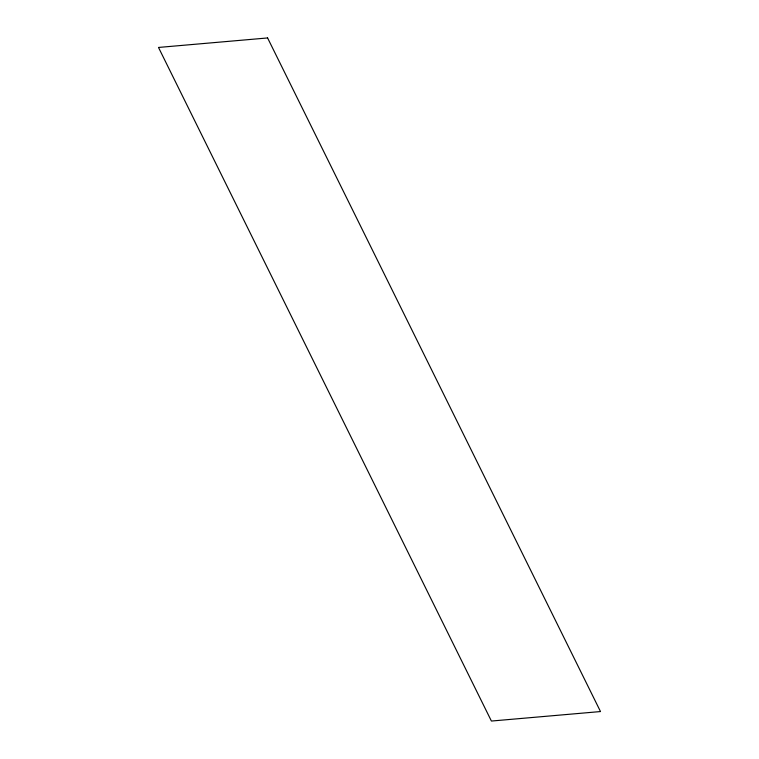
<?xml version="1.0" encoding="UTF-8"?>
<svg xmlns="http://www.w3.org/2000/svg" width="759" height="759" viewBox="0 0 759 759"><rect width="100%" height="100%" fill="white"/><g stroke="black" fill="none" stroke-linecap="round" stroke-linejoin="round"><path stroke-width="1.14" d="M267.595 37.95L158.498 47.447L491.405 721.05L600.502 711.553L267.595 37.95"/></g></svg>
